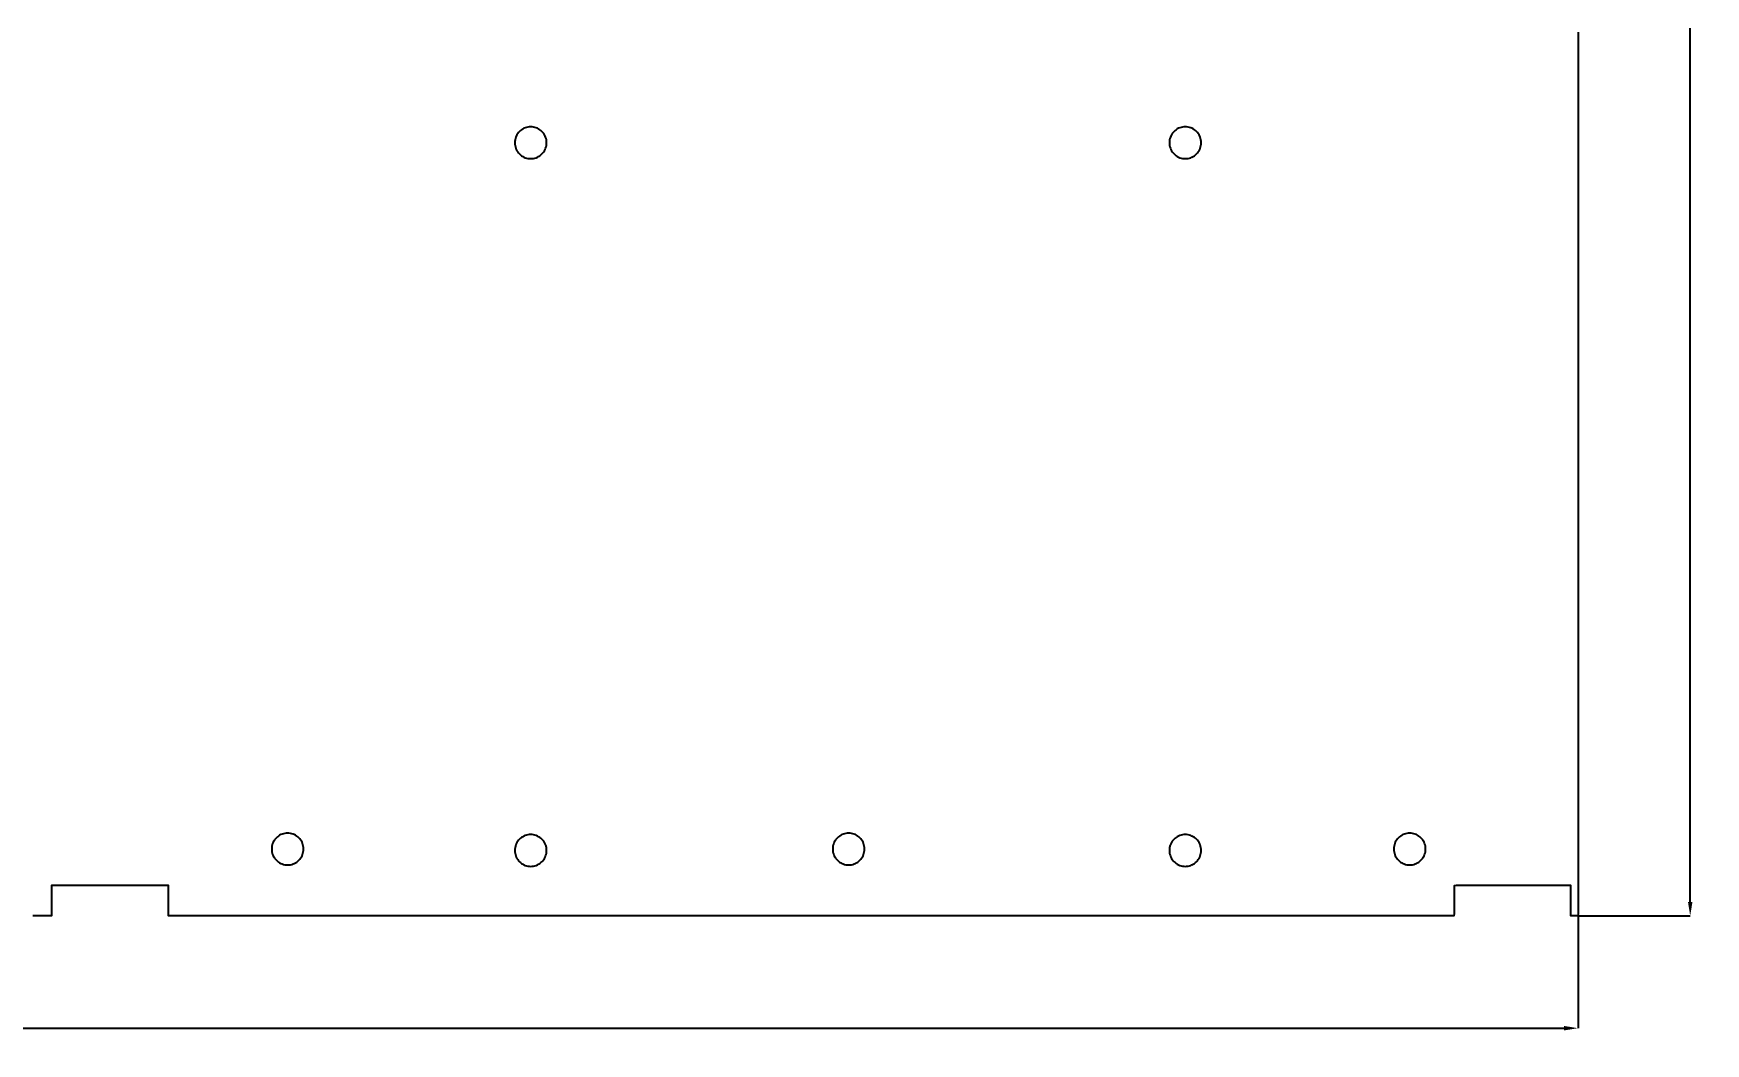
# Model space of a CAD drawing. Header units: millimetres. Extents: x 0 to 1218, y -458 to 26.
# Drawn here: x 1038.8 to 1217.6, y -413.6 to -305.7 of the extents above; entities that cross this region are included whole.
import ezdxf

# ---------------------------------------------------------------- set-up
doc = ezdxf.new("R2010")
doc.units = ezdxf.units.MM
doc.layers.add('DIMENSIONS', color=2, linetype='Continuous')
doc.layers.add('GEOMETRY', color=7, linetype='Continuous')
doc.dimstyles.get("Standard").update_dxf_attribs({"dimtxt": 2.5, "dimasz": 2.5, "dimexe": 1.25, "dimexo": 0.625, "dimtad": 1, "dimcen": 2.5, "dimazin": 3, "dimtfac": 1, "dimtmove": 0, "dimatfit": 3})

# ---------------------------------------------------------------- blocks, each defined once
blk = doc.blocks.new('_CLOSEDFILLED')
at = {"color": 0, "linetype": 'BYBLOCK'}
blk.add_solid([(-1, 0.16), (0, 0), (-1, -0.16)], dxfattribs=at)
blk = doc.blocks.new('*D11')
for p, q in [((860, -400), (860, -412)), ((1204, -400), (1204, -412)), ((861.5, -412), (1028.25, -412)), ((1035.75, -412), (1202.5, -412))]:
    blk.add_line(p, q)
at = {"layer": 'Defpoints'}
for p in [(860, -400), (1204, -400), (860, -412)]:
    blk.add_point(p, dxfattribs=at)
at = {"layer": 'DIMENSIONS', "xscale": 1.5, "yscale": 1.5, "rotation": 180}
blk.add_blockref('_CLOSEDFILLED', (860, -412), dxfattribs=at)
at = {"layer": 'DIMENSIONS', "xscale": 1.5, "yscale": 1.5}
blk.add_blockref('_CLOSEDFILLED', (1204, -412), dxfattribs=at)
at = {"layer": 'DIMENSIONS', "insert": (1032, -412), "char_height": 2.5, "attachment_point": 5}
blk.add_mtext('344', dxfattribs=at)
blk = doc.blocks.new('*D12')
for p, q in [((1204, -197.7), (1216, -197.7)), ((1216, -292.6), (1216, -199.2)), ((1216, -398.5), (1216, -305.1)), ((1204, -400), (1216, -400))]:
    blk.add_line(p, q)
at = {"layer": 'Defpoints'}
for p in [(1204, -197.7), (1204, -400), (1216, -400)]:
    blk.add_point(p, dxfattribs=at)
at = {"layer": 'DIMENSIONS', "xscale": 1.5, "yscale": 1.5}
for p, rotation in [((1216, -197.7), 90), ((1216, -400), 270)]:
    blk.add_blockref('_CLOSEDFILLED', p, dxfattribs=dict(at, rotation=rotation))
at = {"layer": 'DIMENSIONS', "insert": (1216, -298.85), "char_height": 2.5, "attachment_point": 5, "rotation": 90}
blk.add_mtext('202,3', dxfattribs=at)

msp = doc.modelspace()

# ---------------------------------------------------------------- linework, layer by layer
at = {"layer": 'GEOMETRY'}
msp.add_lwpolyline([(1204, -305.5367), (1204, -305.7867), (1204, -306.0367), (1204, -306.2866), (1204, -306.5366), (1204, -306.7866), (1204, -307.0365), (1204, -307.2865), (1204, -307.5365), (1204, -307.7864), (1204, -308.0364), (1204, -308.2864), (1204, -308.5363), (1204, -308.7863), (1204, -309.0363), (1204, -309.2862), (1204, -309.5362), (1204, -309.7862), (1204, -310.0361), (1204, -310.2861), (1204, -310.5361), (1204, -310.786), (1204, -311.036), (1204, -311.2859), (1204, -311.5359), (1204, -311.7859), (1204, -312.0358), (1204, -312.2858), (1204, -312.5358), (1204, -312.7857), (1204, -313.0357), (1204, -313.2857), (1204, -313.5356), (1204, -313.7856), (1204, -314.0356), (1204, -314.2855), (1204, -314.5355), (1204, -314.7855), (1204, -315.0354), (1204, -315.2854), (1204, -315.5354), (1204, -315.7853), (1204, -316.0353), (1204, -316.2853), (1204, -316.5352), (1204, -316.7852), (1204, -317.0352), (1204, -317.2851), (1204, -317.5351), (1204, -317.7851), (1204, -318.035), (1204, -318.285), (1204, -318.535), (1204, -318.7849), (1204, -319.0349), (1204, -319.2849), (1204, -319.5348), (1204, -319.7848), (1204, -320.0348), (1204, -320.2847), (1204, -320.5347), (1204, -320.7847), (1204, -321.0346), (1204, -321.2846), (1204, -321.5346), (1204, -321.7845), (1204, -322.0345), (1204, -322.2845), (1204, -322.5344), (1204, -322.7844), (1204, -323.0344), (1204, -323.2843), (1204, -323.5343), (1204, -323.7843), (1204, -324.0342), (1204, -324.2842), (1204, -324.5342), (1204, -324.7841), (1204, -325.0341), (1204, -325.284), (1204, -325.534), (1204, -325.784), (1204, -326.0339), (1204, -326.2839), (1204, -326.5339), (1204, -326.7838), (1204, -327.0338), (1204, -327.2838), (1204, -327.5337), (1204, -327.7837), (1204, -328.0337), (1204, -328.2836), (1204, -328.5336), (1204, -328.7836), (1204, -329.0335), (1204, -329.2835), (1204, -329.5335), (1204, -329.7834), (1204, -330.0334), (1204, -330.2834), (1204, -330.5333), (1204, -330.7833), (1204, -331.0333), (1204, -331.2832), (1204, -331.5332), (1204, -331.7832), (1204, -332.0331), (1204, -332.2831), (1204, -332.5331), (1204, -332.783), (1204, -333.033), (1204, -333.283), (1204, -333.5329), (1204, -333.7829), (1204, -334.0329), (1204, -334.2828), (1204, -334.5328), (1204, -334.7828), (1204, -335.0327), (1204, -335.2827), (1204, -335.5327), (1204, -335.7826), (1204, -336.0326), (1204, -336.2826), (1204, -336.5325), (1204, -336.7825), (1204, -337.0325), (1204, -337.2824), (1204, -337.5324), (1204, -337.7824), (1204, -338.0323), (1204, -338.2823), (1204, -338.5323), (1204, -338.7822), (1204, -339.0322), (1204, -339.2822), (1204, -339.5321), (1204, -339.7821), (1204, -340.032), (1204, -340.282), (1204, -340.532), (1204, -340.7819), (1204, -341.0319), (1204, -341.2819), (1204, -341.5318), (1204, -341.7818), (1204, -342.0318), (1204, -342.2817), (1204, -342.5317), (1204, -342.7817), (1204, -343.0316), (1204, -343.2816), (1204, -343.5316), (1204, -343.7815), (1204, -344.0315), (1204, -344.2815), (1204, -344.5314), (1204, -344.7814), (1204, -345.0314), (1204, -345.2813), (1204, -345.5313), (1204, -345.7813), (1204, -346.0312), (1204, -346.2812), (1204, -346.5312), (1204, -346.7811), (1204, -347.0311), (1204, -347.2811), (1204, -347.531), (1204, -347.781), (1204, -348.031), (1204, -348.2809), (1204, -348.5309), (1204, -348.7809), (1204, -349.0308), (1204, -349.2808), (1204, -349.5308), (1204, -349.7807), (1204, -350.0307), (1204, -350.2807), (1204, -350.5306), (1204, -350.7806), (1204, -351.0306), (1204, -351.2805), (1204, -351.5305), (1204, -351.7805), (1204, -352.0304), (1204, -352.2804), (1204, -352.5304), (1204, -352.7803), (1204, -353.0303), (1204, -353.2803), (1204, -353.5302), (1204, -353.7802), (1204, -354.0301), (1204, -354.2801), (1204, -354.5301), (1204, -354.78), (1204, -355.03), (1204, -355.28), (1204, -355.5299), (1204, -355.7799), (1204, -356.0299), (1204, -356.2798), (1204, -356.5298), (1204, -356.7798), (1204, -357.0297), (1204, -357.2797), (1204, -357.5297), (1204, -357.7796), (1204, -358.0296), (1204, -358.2796), (1204, -358.5295), (1204, -358.7795), (1204, -359.0295), (1204, -359.2794), (1204, -359.5294), (1204, -359.7794), (1204, -360.0293), (1204, -360.2793), (1204, -360.5293), (1204, -360.7792), (1204, -361.0292), (1204, -361.2792), (1204, -361.5291), (1204, -361.7791), (1204, -362.0291), (1204, -362.279), (1204, -362.529), (1204, -362.779), (1204, -363.0289), (1204, -363.2789), (1204, -363.5289), (1204, -363.7788), (1204, -364.0288), (1204, -364.2788), (1204, -364.5287), (1204, -364.7787), (1204, -365.0287), (1204, -365.2786), (1204, -365.5286), (1204, -365.7786), (1204, -366.0285), (1204, -366.2785), (1204, -366.5285), (1204, -366.7784), (1204, -367.0284), (1204, -367.2784), (1204, -367.5283), (1204, -367.7783), (1204, -368.0283), (1204, -368.2782), (1204, -368.5282), (1204, -368.7781), (1204, -369.0281), (1204, -369.2781), (1204, -369.528), (1204, -369.778), (1204, -370.028), (1204, -370.2779), (1204, -370.5279), (1204, -370.7779), (1204, -371.0278), (1204, -371.2778), (1204, -371.5278), (1204, -371.7777), (1204, -372.0277), (1204, -372.2777), (1204, -372.5276), (1204, -372.7776), (1204, -373.0276), (1204, -373.2775), (1204, -373.5275), (1204, -373.7775), (1204, -374.0274), (1204, -374.2774), (1204, -374.5274), (1204, -374.7773), (1204, -375.0273), (1204, -375.2773), (1204, -375.5272), (1204, -375.7772), (1204, -376.0272), (1204, -376.2771), (1204, -376.5271), (1204, -376.7771), (1204, -377.027), (1204, -377.277), (1204, -377.527), (1204, -377.7769), (1204, -378.0269), (1204, -378.2769), (1204, -378.5268), (1204, -378.7768), (1204, -379.0268), (1204, -379.2767), (1204, -379.5267), (1204, -379.7767), (1204, -380.0266), (1204, -380.2766), (1204, -380.5266), (1204, -380.7765), (1204, -381.0265), (1204, -381.2765), (1204, -381.5264), (1204, -381.7764), (1204, -382.0264), (1204, -382.2763), (1204, -382.5263), (1204, -382.7762), (1204, -383.0262), (1204, -383.2762), (1204, -383.5261), (1204, -383.7761), (1204, -384.0261), (1204, -384.276), (1204, -384.526), (1204, -384.776), (1204, -385.0259), (1204, -385.2759), (1204, -385.5259), (1204, -385.7758), (1204, -386.0258), (1204, -386.2758), (1204, -386.5257), (1204, -386.7757), (1204, -387.0257), (1204, -387.2756), (1204, -387.5256), (1204, -387.7756), (1204, -388.0255), (1204, -388.2755), (1204, -388.5255), (1204, -388.7754), (1204, -389.0254), (1204, -389.2754), (1204, -389.5253), (1204, -389.7753), (1204, -390.0253), (1204, -390.2752), (1204, -390.5252), (1204, -390.7752), (1204, -391.0251), (1204, -391.2751), (1204, -391.5251), (1204, -391.775), (1204, -392.025), (1204, -392.275), (1204, -392.5249), (1204, -392.7749), (1204, -393.0249), (1204, -393.2748), (1204, -393.5248), (1204, -393.7748), (1204, -394.0247), (1204, -394.2747), (1204, -394.5247), (1204, -394.7746), (1204, -395.0246), (1204, -395.2746), (1204, -395.5245), (1204, -395.7745), (1204, -396.0245), (1204, -396.2744), (1204, -396.5244), (1204, -396.7743), (1204, -397.0243), (1204, -397.2743), (1204, -397.5242), (1204, -397.7742), (1204, -398.0242), (1204, -398.2741), (1204, -398.5241), (1204, -398.7741), (1204, -399.024), (1204, -399.274), (1204, -399.524), (1204, -399.7739), (1203.9761, -400), (1203.7261, -400), (1203.4762, -400), (1203.25, -399.9762), (1203.25, -399.7262), (1203.25, -399.4763), (1203.25, -399.2263), (1203.25, -398.9763), (1203.25, -398.7264), (1203.25, -398.4764), (1203.25, -398.2264), (1203.25, -397.9765), (1203.25, -397.7265), (1203.25, -397.4765), (1203.25, -397.2266), (1203.25, -396.9766), (1203.2266, -396.75), (1202.9767, -396.75), (1202.7267, -396.75), (1202.4767, -396.75), (1202.2268, -396.75), (1201.9768, -396.75), (1201.7268, -396.75), (1201.4769, -396.75), (1201.2269, -396.75), (1200.9769, -396.75), (1200.727, -396.75), (1200.477, -396.75), (1200.227, -396.75), (1199.9771, -396.75), (1199.7271, -396.75), (1199.4771, -396.75), (1199.2272, -396.75), (1198.9772, -396.75), (1198.7272, -396.75), (1198.4773, -396.75), (1198.2273, -396.75), (1197.9773, -396.75), (1197.7274, -396.75), (1197.4774, -396.75), (1197.2274, -396.75), (1196.9775, -396.75), (1196.7275, -396.75), (1196.4775, -396.75), (1196.2276, -396.75), (1195.9776, -396.75), (1195.7277, -396.75), (1195.4777, -396.75), (1195.2277, -396.75), (1194.9778, -396.75), (1194.7278, -396.75), (1194.4778, -396.75), (1194.2279, -396.75), (1193.9779, -396.75), (1193.7279, -396.75), (1193.478, -396.75), (1193.228, -396.75), (1192.978, -396.75), (1192.7281, -396.75), (1192.4781, -396.75), (1192.2281, -396.75), (1191.9782, -396.75), (1191.7282, -396.75), (1191.4782, -396.75), (1191.2283, -396.75), (1190.9783, -396.75), (1190.75, -396.7717), (1190.75, -397.0216), (1190.75, -397.2716), (1190.75, -397.5216), (1190.75, -397.7715), (1190.75, -398.0215), (1190.75, -398.2715), (1190.75, -398.5214), (1190.75, -398.7714), (1190.75, -399.0214), (1190.75, -399.2713), (1190.75, -399.5213), (1190.75, -399.7713), (1190.7288, -400), (1190.4788, -400), (1190.2288, -400), (1189.9789, -400), (1189.7289, -400), (1189.4789, -400), (1189.229, -400), (1188.979, -400), (1188.729, -400), (1188.4791, -400), (1188.2291, -400), (1187.9791, -400), (1187.7292, -400), (1187.4792, -400), (1187.2292, -400), (1186.9793, -400), (1186.7293, -400), (1186.4793, -400), (1186.2294, -400), (1185.9794, -400), (1185.7294, -400), (1185.4795, -400), (1185.2295, -400), (1184.9796, -400), (1184.7296, -400), (1184.4796, -400), (1184.2297, -400), (1183.9797, -400), (1183.7297, -400), (1183.4798, -400), (1183.2298, -400), (1182.9798, -400), (1182.7299, -400), (1182.4799, -400), (1182.2299, -400), (1181.98, -400), (1181.73, -400), (1181.48, -400), (1181.2301, -400), (1180.9801, -400), (1180.7301, -400), (1180.4802, -400), (1180.2302, -400), (1179.9802, -400), (1179.7303, -400), (1179.4803, -400), (1179.2303, -400), (1178.9804, -400), (1178.7304, -400), (1178.4804, -400), (1178.2305, -400), (1177.9805, -400), (1177.7305, -400), (1177.4806, -400), (1177.2306, -400), (1176.9806, -400), (1176.7307, -400), (1176.4807, -400), (1176.2307, -400), (1175.9808, -400), (1175.7308, -400), (1175.4808, -400), (1175.2309, -400), (1174.9809, -400), (1174.7309, -400), (1174.481, -400), (1174.231, -400), (1173.981, -400), (1173.7311, -400), (1173.4811, -400), (1173.2311, -400), (1172.9812, -400), (1172.7312, -400), (1172.4812, -400), (1172.2313, -400), (1171.9813, -400), (1171.7313, -400), (1171.4814, -400), (1171.2314, -400), (1170.9814, -400), (1170.7315, -400), (1170.4815, -400), (1170.2316, -400), (1169.9816, -400), (1169.7316, -400), (1169.4817, -400), (1169.2317, -400), (1168.9817, -400), (1168.7318, -400), (1168.4818, -400), (1168.2318, -400), (1167.9819, -400), (1167.7319, -400), (1167.4819, -400), (1167.232, -400), (1166.982, -400), (1166.732, -400), (1166.4821, -400), (1166.2321, -400), (1165.9821, -400), (1165.7322, -400), (1165.4822, -400), (1165.2322, -400), (1164.9823, -400), (1164.7323, -400), (1164.4823, -400), (1164.2324, -400), (1163.9824, -400), (1163.7324, -400), (1163.4825, -400), (1163.2325, -400), (1162.9825, -400), (1162.7326, -400), (1162.4826, -400), (1162.2326, -400), (1161.9827, -400), (1161.7327, -400), (1161.4827, -400), (1161.2328, -400), (1160.9828, -400), (1160.7328, -400), (1160.4829, -400), (1160.2329, -400), (1159.9829, -400), (1159.733, -400), (1159.483, -400), (1159.233, -400), (1158.9831, -400), (1158.7331, -400), (1158.4831, -400), (1158.2332, -400), (1157.9832, -400), (1157.7332, -400), (1157.4833, -400), (1157.2333, -400), (1156.9833, -400), (1156.7334, -400), (1156.4834, -400), (1156.2335, -400), (1155.9835, -400), (1155.7335, -400), (1155.4836, -400), (1155.2336, -400), (1154.9836, -400), (1154.7337, -400), (1154.4837, -400), (1154.2337, -400), (1153.9838, -400), (1153.7338, -400), (1153.4838, -400), (1153.2339, -400), (1152.9839, -400), (1152.7339, -400), (1152.484, -400), (1152.234, -400), (1151.984, -400), (1151.7341, -400), (1151.4841, -400), (1151.2341, -400), (1150.9842, -400), (1150.7342, -400), (1150.4842, -400), (1150.2343, -400), (1149.9843, -400), (1149.7343, -400), (1149.4844, -400), (1149.2344, -400), (1148.9844, -400), (1148.7345, -400), (1148.4845, -400), (1148.2345, -400), (1147.9846, -400), (1147.7346, -400), (1147.4846, -400), (1147.2347, -400), (1146.9847, -400), (1146.7347, -400), (1146.4848, -400), (1146.2348, -400), (1145.9848, -400), (1145.7349, -400), (1145.4849, -400), (1145.2349, -400), (1144.985, -400), (1144.735, -400), (1144.485, -400), (1144.2351, -400), (1143.9851, -400), (1143.7351, -400), (1143.4852, -400), (1143.2352, -400), (1142.9852, -400), (1142.7353, -400), (1142.4853, -400), (1142.2353, -400), (1141.9854, -400), (1141.7354, -400), (1141.4855, -400), (1141.2355, -400), (1140.9855, -400), (1140.7356, -400), (1140.4856, -400), (1140.2356, -400), (1139.9857, -400), (1139.7357, -400), (1139.4857, -400), (1139.2358, -400), (1138.9858, -400), (1138.7358, -400), (1138.4859, -400), (1138.2359, -400), (1137.9859, -400), (1137.736, -400), (1137.486, -400), (1137.236, -400), (1136.9861, -400), (1136.7361, -400), (1136.4861, -400), (1136.2362, -400), (1135.9862, -400), (1135.7362, -400), (1135.4863, -400), (1135.2363, -400), (1134.9863, -400), (1134.7364, -400), (1134.4864, -400), (1134.2364, -400), (1133.9865, -400), (1133.7365, -400), (1133.4865, -400), (1133.2366, -400), (1132.9866, -400), (1132.7366, -400), (1132.4867, -400), (1132.2367, -400), (1131.9867, -400), (1131.7368, -400), (1131.4868, -400), (1131.2368, -400), (1130.9869, -400), (1130.7369, -400), (1130.4869, -400), (1130.237, -400), (1129.987, -400), (1129.737, -400), (1129.4871, -400), (1129.2371, -400), (1128.9871, -400), (1128.7372, -400), (1128.4872, -400), (1128.2372, -400), (1127.9873, -400), (1127.7373, -400), (1127.4874, -400), (1127.2374, -400), (1126.9874, -400), (1126.7375, -400), (1126.4875, -400), (1126.2375, -400), (1125.9876, -400), (1125.7376, -400), (1125.4876, -400), (1125.2377, -400), (1124.9877, -400), (1124.7377, -400), (1124.4878, -400), (1124.2378, -400), (1123.9878, -400), (1123.7379, -400), (1123.4879, -400), (1123.2379, -400), (1122.988, -400), (1122.738, -400), (1122.488, -400), (1122.2381, -400), (1121.9881, -400), (1121.7381, -400), (1121.4882, -400), (1121.2382, -400), (1120.9882, -400), (1120.7383, -400), (1120.4883, -400), (1120.2383, -400), (1119.9884, -400), (1119.7384, -400), (1119.4884, -400), (1119.2385, -400), (1118.9885, -400), (1118.7385, -400), (1118.4886, -400), (1118.2386, -400), (1117.9886, -400), (1117.7387, -400), (1117.4887, -400), (1117.2387, -400), (1116.9888, -400), (1116.7388, -400), (1116.4888, -400), (1116.2389, -400), (1115.9889, -400), (1115.7389, -400), (1115.489, -400), (1115.239, -400), (1114.989, -400), (1114.7391, -400), (1114.4891, -400), (1114.2391, -400), (1113.9892, -400), (1113.7392, -400), (1113.4892, -400), (1113.2393, -400), (1112.9893, -400), (1112.7394, -400), (1112.4894, -400), (1112.2394, -400), (1111.9895, -400), (1111.7395, -400), (1111.4895, -400), (1111.2396, -400), (1110.9896, -400), (1110.7396, -400), (1110.4897, -400), (1110.2397, -400), (1109.9897, -400), (1109.7398, -400), (1109.4898, -400), (1109.2398, -400), (1108.9899, -400), (1108.7399, -400), (1108.4899, -400), (1108.24, -400), (1107.99, -400), (1107.74, -400), (1107.4901, -400), (1107.2401, -400), (1106.9901, -400), (1106.7402, -400), (1106.4902, -400), (1106.2402, -400), (1105.9903, -400), (1105.7403, -400), (1105.4903, -400), (1105.2404, -400), (1104.9904, -400), (1104.7404, -400), (1104.4905, -400), (1104.2405, -400), (1103.9905, -400), (1103.7406, -400), (1103.4906, -400), (1103.2406, -400), (1102.9907, -400), (1102.7407, -400), (1102.4907, -400), (1102.2408, -400), (1101.9908, -400), (1101.7408, -400), (1101.4909, -400), (1101.2409, -400), (1100.9909, -400), (1100.741, -400), (1100.491, -400), (1100.241, -400), (1099.9911, -400), (1099.7411, -400), (1099.4911, -400), (1099.2412, -400), (1098.9912, -400), (1098.7413, -400), (1098.4913, -400), (1098.2413, -400), (1097.9914, -400), (1097.7414, -400), (1097.4914, -400), (1097.2415, -400), (1096.9915, -400), (1096.7415, -400), (1096.4916, -400), (1096.2416, -400), (1095.9916, -400), (1095.7417, -400), (1095.4917, -400), (1095.2417, -400), (1094.9918, -400), (1094.7418, -400), (1094.4918, -400), (1094.2419, -400), (1093.9919, -400), (1093.7419, -400), (1093.492, -400), (1093.242, -400), (1092.992, -400), (1092.7421, -400), (1092.4921, -400), (1092.2421, -400), (1091.9922, -400), (1091.7422, -400), (1091.4922, -400), (1091.2423, -400), (1090.9923, -400), (1090.7423, -400), (1090.4924, -400), (1090.2424, -400), (1089.9924, -400), (1089.7425, -400), (1089.4925, -400), (1089.2425, -400), (1088.9926, -400), (1088.7426, -400), (1088.4926, -400), (1088.2427, -400), (1087.9927, -400), (1087.7427, -400), (1087.4928, -400), (1087.2428, -400), (1086.9928, -400), (1086.7429, -400), (1086.4929, -400), (1086.2429, -400), (1085.993, -400), (1085.743, -400), (1085.493, -400), (1085.2431, -400), (1084.9931, -400), (1084.7431, -400), (1084.4932, -400), (1084.2432, -400), (1083.9933, -400), (1083.7433, -400), (1083.4933, -400), (1083.2434, -400), (1082.9934, -400), (1082.7434, -400), (1082.4935, -400), (1082.2435, -400), (1081.9935, -400), (1081.7436, -400), (1081.4936, -400), (1081.2436, -400), (1080.9937, -400), (1080.7437, -400), (1080.4937, -400), (1080.2438, -400), (1079.9938, -400), (1079.7438, -400), (1079.4939, -400), (1079.2439, -400), (1078.9939, -400), (1078.744, -400), (1078.494, -400), (1078.244, -400), (1077.9941, -400), (1077.7441, -400), (1077.4941, -400), (1077.2442, -400), (1076.9942, -400), (1076.7442, -400), (1076.4943, -400), (1076.2443, -400), (1075.9943, -400), (1075.7444, -400), (1075.4944, -400), (1075.2444, -400), (1074.9945, -400), (1074.7445, -400), (1074.4945, -400), (1074.2446, -400), (1073.9946, -400), (1073.7446, -400), (1073.4947, -400), (1073.2447, -400), (1072.9947, -400), (1072.7448, -400), (1072.4948, -400), (1072.2448, -400), (1071.9949, -400), (1071.7449, -400), (1071.4949, -400), (1071.245, -400), (1070.995, -400), (1070.745, -400), (1070.4951, -400), (1070.2451, -400), (1069.9952, -400), (1069.7452, -400), (1069.4952, -400), (1069.2453, -400), (1068.9953, -400), (1068.7453, -400), (1068.4954, -400), (1068.2454, -400), (1067.9954, -400), (1067.7455, -400), (1067.4955, -400), (1067.2455, -400), (1066.9956, -400), (1066.7456, -400), (1066.4956, -400), (1066.2457, -400), (1065.9957, -400), (1065.7457, -400), (1065.4958, -400), (1065.2458, -400), (1064.9958, -400), (1064.7459, -400), (1064.4959, -400), (1064.2459, -400), (1063.996, -400), (1063.746, -400), (1063.496, -400), (1063.2461, -400), (1062.9961, -400), (1062.7461, -400), (1062.4962, -400), (1062.2462, -400), (1061.9962, -400), (1061.7463, -400), (1061.4963, -400), (1061.2463, -400), (1060.9964, -400), (1060.7464, -400), (1060.4964, -400), (1060.2465, -400), (1059.9965, -400), (1059.7465, -400), (1059.4966, -400), (1059.2466, -400), (1058.9966, -400), (1058.7467, -400), (1058.4967, -400), (1058.2467, -400), (1057.9968, -400), (1057.7468, -400), (1057.4968, -400), (1057.2469, -400), (1056.9969, -400), (1056.7469, -400), (1056.497, -400), (1056.247, -400), (1055.997, -400), (1055.7471, -400), (1055.4971, -400), (1055.2472, -400), (1054.9972, -400), (1054.7472, -400), (1054.4973, -400), (1054.2473, -400), (1053.9973, -400), (1053.7474, -400), (1053.4974, -400), (1053.25, -399.9974), (1053.25, -399.7475), (1053.25, -399.4975), (1053.25, -399.2475), (1053.25, -398.9976), (1053.25, -398.7476), (1053.25, -398.4976), (1053.25, -398.2477), (1053.25, -397.9977), (1053.25, -397.7477), (1053.25, -397.4978), (1053.25, -397.2478), (1053.25, -396.9978), (1053.2479, -396.75), (1052.9979, -396.75), (1052.7479, -396.75), (1052.498, -396.75), (1052.248, -396.75), (1051.998, -396.75), (1051.7481, -396.75), (1051.4981, -396.75), (1051.2481, -396.75), (1050.9982, -396.75), (1050.7482, -396.75), (1050.4982, -396.75), (1050.2483, -396.75), (1049.9983, -396.75), (1049.7483, -396.75), (1049.4984, -396.75), (1049.2484, -396.75), (1048.9984, -396.75), (1048.7485, -396.75), (1048.4985, -396.75), (1048.2485, -396.75), (1047.9986, -396.75), (1047.7486, -396.75), (1047.4986, -396.75), (1047.2487, -396.75), (1046.9987, -396.75), (1046.7487, -396.75), (1046.4988, -396.75), (1046.2488, -396.75), (1045.9988, -396.75), (1045.7489, -396.75), (1045.4989, -396.75), (1045.2489, -396.75), (1044.999, -396.75), (1044.749, -396.75), (1044.4991, -396.75), (1044.2491, -396.75), (1043.9991, -396.75), (1043.7492, -396.75), (1043.4992, -396.75), (1043.2492, -396.75), (1042.9993, -396.75), (1042.7493, -396.75), (1042.4993, -396.75), (1042.2494, -396.75), (1041.9994, -396.75), (1041.7494, -396.75), (1041.4995, -396.75), (1041.2495, -396.75), (1040.9995, -396.75), (1040.75, -396.7504), (1040.75, -397.0004), (1040.75, -397.2504), (1040.75, -397.5003), (1040.75, -397.7503), (1040.75, -398.0003), (1040.75, -398.2502), (1040.75, -398.5002), (1040.75, -398.7502), (1040.75, -399.0001), (1040.75, -399.2501), (1040.75, -399.5001), (1040.75, -399.75), (1040.75, -400), (1040.5, -400), (1040.2501, -400), (1040.0001, -400), (1039.7501, -400), (1039.5002, -400), (1039.2502, -400), (1039.0002, -400), (1038.7503, -400)], dxfattribs=at)
for points in [[(1093.7, -317.35), (1093.6935, -317.2018), (1093.6742, -317.0548), (1093.6421, -316.91), (1093.5975, -316.7686), (1093.5407, -316.6315), (1093.4722, -316.5), (1093.3926, -316.3749), (1093.3023, -316.2573), (1093.2021, -316.1479), (1093.0927, -316.0477), (1092.9751, -315.9574), (1092.85, -315.8778), (1092.7185, -315.8093), (1092.5814, -315.7525), (1092.44, -315.7079), (1092.2952, -315.6758), (1092.1482, -315.6565), (1092, -315.65), (1091.8518, -315.6565), (1091.7048, -315.6758), (1091.56, -315.7079), (1091.4186, -315.7525), (1091.2815, -315.8093), (1091.15, -315.8778), (1091.0249, -315.9574), (1090.9073, -316.0477), (1090.7979, -316.1479), (1090.6977, -316.2573), (1090.6074, -316.3749), (1090.5278, -316.5), (1090.4593, -316.6315), (1090.4025, -316.7686), (1090.3579, -316.91), (1090.3258, -317.0548), (1090.3065, -317.2018), (1090.3, -317.35), (1090.3065, -317.4982), (1090.3258, -317.6452), (1090.3579, -317.79), (1090.4025, -317.9314), (1090.4593, -318.0685), (1090.5278, -318.2), (1090.6074, -318.3251), (1090.6977, -318.4427), (1090.7979, -318.5521), (1090.9073, -318.6523), (1091.0249, -318.7426), (1091.15, -318.8222), (1091.2815, -318.8907), (1091.4186, -318.9475), (1091.56, -318.9921), (1091.7048, -319.0242), (1091.8518, -319.0435), (1092, -319.05), (1092.1482, -319.0435), (1092.2952, -319.0242), (1092.44, -318.9921), (1092.5814, -318.9475), (1092.7185, -318.8907), (1092.85, -318.8222), (1092.9751, -318.7426), (1093.0927, -318.6523), (1093.2021, -318.5521), (1093.3023, -318.4427), (1093.3926, -318.3251), (1093.4722, -318.2), (1093.5407, -318.0685), (1093.5975, -317.9314), (1093.6421, -317.79), (1093.6742, -317.6452), (1093.6935, -317.4982)], [(1163.7, -317.35), (1163.6935, -317.2018), (1163.6742, -317.0548), (1163.6421, -316.91), (1163.5975, -316.7686), (1163.5407, -316.6315), (1163.4722, -316.5), (1163.3926, -316.3749), (1163.3023, -316.2573), (1163.2021, -316.1479), (1163.0927, -316.0477), (1162.9751, -315.9574), (1162.85, -315.8778), (1162.7185, -315.8093), (1162.5814, -315.7525), (1162.44, -315.7079), (1162.2952, -315.6758), (1162.1482, -315.6565), (1162, -315.65), (1161.8518, -315.6565), (1161.7048, -315.6758), (1161.56, -315.7079), (1161.4186, -315.7525), (1161.2815, -315.8093), (1161.15, -315.8778), (1161.0249, -315.9574), (1160.9073, -316.0477), (1160.7979, -316.1479), (1160.6977, -316.2573), (1160.6074, -316.3749), (1160.5278, -316.5), (1160.4593, -316.6315), (1160.4025, -316.7686), (1160.3579, -316.91), (1160.3258, -317.0548), (1160.3065, -317.2018), (1160.3, -317.35), (1160.3065, -317.4982), (1160.3258, -317.6452), (1160.3579, -317.79), (1160.4025, -317.9314), (1160.4593, -318.0685), (1160.5278, -318.2), (1160.6074, -318.3251), (1160.6977, -318.4427), (1160.7979, -318.5521), (1160.9073, -318.6523), (1161.0249, -318.7426), (1161.15, -318.8222), (1161.2815, -318.8907), (1161.4186, -318.9475), (1161.56, -318.9921), (1161.7048, -319.0242), (1161.8518, -319.0435), (1162, -319.05), (1162.1482, -319.0435), (1162.2952, -319.0242), (1162.44, -318.9921), (1162.5814, -318.9475), (1162.7185, -318.8907), (1162.85, -318.8222), (1162.9751, -318.7426), (1163.0927, -318.6523), (1163.2021, -318.5521), (1163.3023, -318.4427), (1163.3926, -318.3251), (1163.4722, -318.2), (1163.5407, -318.0685), (1163.5975, -317.9314), (1163.6421, -317.79), (1163.6742, -317.6452), (1163.6935, -317.4982)], [(1067.7, -392.85), (1067.6935, -392.7018), (1067.6742, -392.5548), (1067.6421, -392.41), (1067.5975, -392.2686), (1067.5407, -392.1315), (1067.4722, -392), (1067.3926, -391.8749), (1067.3023, -391.7573), (1067.2021, -391.6479), (1067.0927, -391.5477), (1066.9751, -391.4574), (1066.85, -391.3778), (1066.7185, -391.3093), (1066.5814, -391.2525), (1066.44, -391.2079), (1066.2952, -391.1758), (1066.1482, -391.1565), (1066, -391.15), (1065.8518, -391.1565), (1065.7048, -391.1758), (1065.56, -391.2079), (1065.4186, -391.2525), (1065.2815, -391.3093), (1065.15, -391.3778), (1065.0249, -391.4574), (1064.9073, -391.5477), (1064.7979, -391.6479), (1064.6977, -391.7573), (1064.6074, -391.8749), (1064.5278, -392), (1064.4593, -392.1315), (1064.4025, -392.2686), (1064.3579, -392.41), (1064.3258, -392.5548), (1064.3065, -392.7018), (1064.3, -392.85), (1064.3065, -392.9982), (1064.3258, -393.1452), (1064.3579, -393.29), (1064.4025, -393.4314), (1064.4593, -393.5685), (1064.5278, -393.7), (1064.6074, -393.8251), (1064.6977, -393.9427), (1064.7979, -394.0521), (1064.9073, -394.1523), (1065.0249, -394.2426), (1065.15, -394.3222), (1065.2815, -394.3907), (1065.4186, -394.4475), (1065.56, -394.4921), (1065.7048, -394.5242), (1065.8518, -394.5435), (1066, -394.55), (1066.1482, -394.5435), (1066.2952, -394.5242), (1066.44, -394.4921), (1066.5814, -394.4475), (1066.7185, -394.3907), (1066.85, -394.3222), (1066.9751, -394.2426), (1067.0927, -394.1523), (1067.2021, -394.0521), (1067.3023, -393.9427), (1067.3926, -393.8251), (1067.4722, -393.7), (1067.5407, -393.5685), (1067.5975, -393.4314), (1067.6421, -393.29), (1067.6742, -393.1452), (1067.6935, -392.9982)], [(1093.7, -393), (1093.6935, -392.8518), (1093.6742, -392.7048), (1093.6421, -392.56), (1093.5975, -392.4186), (1093.5407, -392.2815), (1093.4722, -392.15), (1093.3926, -392.0249), (1093.3023, -391.9073), (1093.2021, -391.7979), (1093.0927, -391.6977), (1092.9751, -391.6074), (1092.85, -391.5278), (1092.7185, -391.4593), (1092.5814, -391.4025), (1092.44, -391.3579), (1092.2952, -391.3258), (1092.1482, -391.3065), (1092, -391.3), (1091.8518, -391.3065), (1091.7048, -391.3258), (1091.56, -391.3579), (1091.4186, -391.4025), (1091.2815, -391.4593), (1091.15, -391.5278), (1091.0249, -391.6074), (1090.9073, -391.6977), (1090.7979, -391.7979), (1090.6977, -391.9073), (1090.6074, -392.0249), (1090.5278, -392.15), (1090.4593, -392.2815), (1090.4025, -392.4186), (1090.3579, -392.56), (1090.3258, -392.7048), (1090.3065, -392.8518), (1090.3, -393), (1090.3065, -393.1482), (1090.3258, -393.2952), (1090.3579, -393.44), (1090.4025, -393.5814), (1090.4593, -393.7185), (1090.5278, -393.85), (1090.6074, -393.9751), (1090.6977, -394.0927), (1090.7979, -394.2021), (1090.9073, -394.3023), (1091.0249, -394.3926), (1091.15, -394.4722), (1091.2815, -394.5407), (1091.4186, -394.5975), (1091.56, -394.6421), (1091.7048, -394.6742), (1091.8518, -394.6935), (1092, -394.7), (1092.1482, -394.6935), (1092.2952, -394.6742), (1092.44, -394.6421), (1092.5814, -394.5975), (1092.7185, -394.5407), (1092.85, -394.4722), (1092.9751, -394.3926), (1093.0927, -394.3023), (1093.2021, -394.2021), (1093.3023, -394.0927), (1093.3926, -393.9751), (1093.4722, -393.85), (1093.5407, -393.7185), (1093.5975, -393.5814), (1093.6421, -393.44), (1093.6742, -393.2952), (1093.6935, -393.1482)], [(1127.7, -392.85), (1127.6935, -392.7018), (1127.6742, -392.5548), (1127.6421, -392.41), (1127.5975, -392.2686), (1127.5407, -392.1315), (1127.4722, -392), (1127.3926, -391.8749), (1127.3023, -391.7573), (1127.2021, -391.6479), (1127.0927, -391.5477), (1126.9751, -391.4574), (1126.85, -391.3778), (1126.7185, -391.3093), (1126.5814, -391.2525), (1126.44, -391.2079), (1126.2952, -391.1758), (1126.1482, -391.1565), (1126, -391.15), (1125.8518, -391.1565), (1125.7048, -391.1758), (1125.56, -391.2079), (1125.4186, -391.2525), (1125.2815, -391.3093), (1125.15, -391.3778), (1125.0249, -391.4574), (1124.9073, -391.5477), (1124.7979, -391.6479), (1124.6977, -391.7573), (1124.6074, -391.8749), (1124.5278, -392), (1124.4593, -392.1315), (1124.4025, -392.2686), (1124.3579, -392.41), (1124.3258, -392.5548), (1124.3065, -392.7018), (1124.3, -392.85), (1124.3065, -392.9982), (1124.3258, -393.1452), (1124.3579, -393.29), (1124.4025, -393.4314), (1124.4593, -393.5685), (1124.5278, -393.7), (1124.6074, -393.8251), (1124.6977, -393.9427), (1124.7979, -394.0521), (1124.9073, -394.1523), (1125.0249, -394.2426), (1125.15, -394.3222), (1125.2815, -394.3907), (1125.4186, -394.4475), (1125.56, -394.4921), (1125.7048, -394.5242), (1125.8518, -394.5435), (1126, -394.55), (1126.1482, -394.5435), (1126.2952, -394.5242), (1126.44, -394.4921), (1126.5814, -394.4475), (1126.7185, -394.3907), (1126.85, -394.3222), (1126.9751, -394.2426), (1127.0927, -394.1523), (1127.2021, -394.0521), (1127.3023, -393.9427), (1127.3926, -393.8251), (1127.4722, -393.7), (1127.5407, -393.5685), (1127.5975, -393.4314), (1127.6421, -393.29), (1127.6742, -393.1452), (1127.6935, -392.9982)], [(1163.7, -393), (1163.6935, -392.8518), (1163.6742, -392.7048), (1163.6421, -392.56), (1163.5975, -392.4186), (1163.5407, -392.2815), (1163.4722, -392.15), (1163.3926, -392.0249), (1163.3023, -391.9073), (1163.2021, -391.7979), (1163.0927, -391.6977), (1162.9751, -391.6074), (1162.85, -391.5278), (1162.7185, -391.4593), (1162.5814, -391.4025), (1162.44, -391.3579), (1162.2952, -391.3258), (1162.1482, -391.3065), (1162, -391.3), (1161.8518, -391.3065), (1161.7048, -391.3258), (1161.56, -391.3579), (1161.4186, -391.4025), (1161.2815, -391.4593), (1161.15, -391.5278), (1161.0249, -391.6074), (1160.9073, -391.6977), (1160.7979, -391.7979), (1160.6977, -391.9073), (1160.6074, -392.0249), (1160.5278, -392.15), (1160.4593, -392.2815), (1160.4025, -392.4186), (1160.3579, -392.56), (1160.3258, -392.7048), (1160.3065, -392.8518), (1160.3, -393), (1160.3065, -393.1482), (1160.3258, -393.2952), (1160.3579, -393.44), (1160.4025, -393.5814), (1160.4593, -393.7185), (1160.5278, -393.85), (1160.6074, -393.9751), (1160.6977, -394.0927), (1160.7979, -394.2021), (1160.9073, -394.3023), (1161.0249, -394.3926), (1161.15, -394.4722), (1161.2815, -394.5407), (1161.4186, -394.5975), (1161.56, -394.6421), (1161.7048, -394.6742), (1161.8518, -394.6935), (1162, -394.7), (1162.1482, -394.6935), (1162.2952, -394.6742), (1162.44, -394.6421), (1162.5814, -394.5975), (1162.7185, -394.5407), (1162.85, -394.4722), (1162.9751, -394.3926), (1163.0927, -394.3023), (1163.2021, -394.2021), (1163.3023, -394.0927), (1163.3926, -393.9751), (1163.4722, -393.85), (1163.5407, -393.7185), (1163.5975, -393.5814), (1163.6421, -393.44), (1163.6742, -393.2952), (1163.6935, -393.1482)], [(1187.7, -392.85), (1187.6935, -392.7018), (1187.6742, -392.5548), (1187.6421, -392.41), (1187.5975, -392.2686), (1187.5407, -392.1315), (1187.4722, -392), (1187.3926, -391.8749), (1187.3023, -391.7573), (1187.2021, -391.6479), (1187.0927, -391.5477), (1186.9751, -391.4574), (1186.85, -391.3778), (1186.7185, -391.3093), (1186.5814, -391.2525), (1186.44, -391.2079), (1186.2952, -391.1758), (1186.1482, -391.1565), (1186, -391.15), (1185.8518, -391.1565), (1185.7048, -391.1758), (1185.56, -391.2079), (1185.4186, -391.2525), (1185.2815, -391.3093), (1185.15, -391.3778), (1185.0249, -391.4574), (1184.9073, -391.5477), (1184.7979, -391.6479), (1184.6977, -391.7573), (1184.6074, -391.8749), (1184.5278, -392), (1184.4593, -392.1315), (1184.4025, -392.2686), (1184.3579, -392.41), (1184.3258, -392.5548), (1184.3065, -392.7018), (1184.3, -392.85), (1184.3065, -392.9982), (1184.3258, -393.1452), (1184.3579, -393.29), (1184.4025, -393.4314), (1184.4593, -393.5685), (1184.5278, -393.7), (1184.6074, -393.8251), (1184.6977, -393.9427), (1184.7979, -394.0521), (1184.9073, -394.1523), (1185.0249, -394.2426), (1185.15, -394.3222), (1185.2815, -394.3907), (1185.4186, -394.4475), (1185.56, -394.4921), (1185.7048, -394.5242), (1185.8518, -394.5435), (1186, -394.55), (1186.1482, -394.5435), (1186.2952, -394.5242), (1186.44, -394.4921), (1186.5814, -394.4475), (1186.7185, -394.3907), (1186.85, -394.3222), (1186.9751, -394.2426), (1187.0927, -394.1523), (1187.2021, -394.0521), (1187.3023, -393.9427), (1187.3926, -393.8251), (1187.4722, -393.7), (1187.5407, -393.5685), (1187.5975, -393.4314), (1187.6421, -393.29), (1187.6742, -393.1452), (1187.6935, -392.9982)]]:
    msp.add_lwpolyline(points, close=True, dxfattribs=at)

# ---------------------------------------------------------------- dimensions: what is measured, and where the dimension line sits
at = {"layer": 'DIMENSIONS'}
dim = msp.add_linear_dim(base=(1216, -400), p1=(1204, -400), p2=(1204, -197.7), angle=90, dimstyle='Standard', override={"dimtxt": 2.5, "dimasz": 1.5, "dimdec": 3}, dxfattribs=at)
dim.commit()
dim.dimension.update_dxf_attribs({"geometry": '*D12', "text_midpoint": (1216, -298.85)})
dim = msp.add_linear_dim(base=(860, -412), p1=(860, -400), p2=(1204, -400), dimstyle='Standard', override={"dimtxt": 2.5, "dimasz": 1.5, "dimdec": 3}, dxfattribs=at)
dim.commit()
dim.dimension.update_dxf_attribs({"geometry": '*D11', "text_midpoint": (1032, -412)})

doc.saveas('drawing.dxf')
